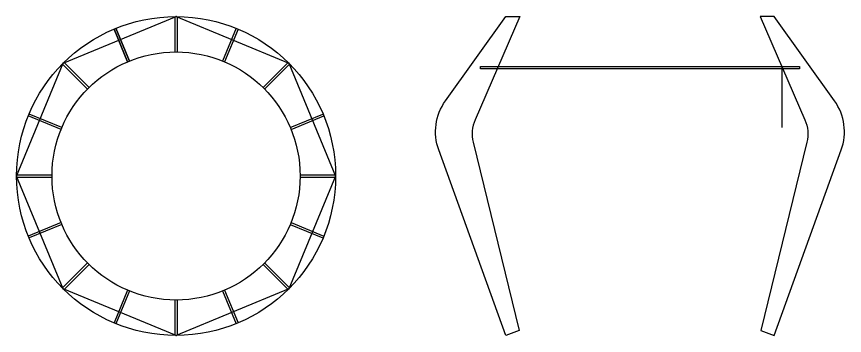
# Model space of a CAD drawing. Header units: millimetres. Extents: x 7085 to 25803, y -5245 to 9436.
# Drawn here: x 20556 to 21724, y 356 to 806 of the extents above; entities that cross this region are included whole.
import ezdxf

# ---------------------------------------------------------------- set-up
doc = ezdxf.new("R2010")
doc.units = ezdxf.units.MM

msp = doc.modelspace()

# ---------------------------------------------------------------- linework, layer by layer
for p, q in [((20621.6056, 740.51391), (20780.70462, 806.41488)), ((20779.20462, 806.41488), (20779.20462, 756.40846)), ((20780.70462, 806.41488), (20939.80365, 740.51391)), ((20782.20462, 806.41488), (20782.20462, 756.40846)), ((20712.35166, 742.51384), (20693.21695, 788.70913)), ((20693.21695, 788.70913), (20712.35166, 742.51384)), ((20715.1233, 743.66189), (20695.98858, 789.85718)), ((20695.98858, 789.85718), (20715.1233, 743.66189)), ((20865.42066, 789.85718), (20846.28595, 743.66189)), ((20868.1923, 788.70913), (20849.05758, 742.51384)), ((20555.70462, 581.41488), (20621.6056, 740.51391)), ((20655.90482, 704.09336), (20620.54494, 739.45325)), ((20658.02614, 706.21468), (20622.66626, 741.57457)), ((20938.74299, 741.57457), (20903.3831, 706.21468)), ((20940.86431, 739.45325), (20905.50443, 704.09336)), ((20939.80365, 740.51391), (21005.70462, 581.41488)), ((21635.20706, 735.82866), (21635.20706, 649.98123)), ((20618.45762, 646.99621), (20572.26232, 666.13092)), ((20619.60567, 649.76784), (20573.41037, 668.90256)), ((20941.80358, 649.76784), (20987.99887, 668.90256)), ((20942.95163, 646.99621), (20989.14692, 666.13092)), ((20555.70462, 582.91488), (20605.71105, 582.91488)), ((20621.6056, 422.31586), (20555.70462, 581.41488)), ((20555.70462, 579.91488), (20605.71105, 579.91488)), ((21005.70462, 581.41488), (20939.80365, 422.31586)), ((20955.6982, 582.91488), (21005.70462, 582.91488)), ((20955.6982, 579.91488), (21005.70462, 579.91488)), ((20618.45762, 515.83356), (20572.26232, 496.69884)), ((20942.95163, 515.83356), (20989.14692, 496.69884)), ((20619.60567, 513.06192), (20573.41037, 493.92721)), ((20941.80358, 513.06192), (20987.99887, 493.92721)), ((20655.90482, 458.7364), (20620.54494, 423.37652)), ((20658.02614, 456.61508), (20622.66626, 421.2552)), ((20938.74299, 421.2552), (20903.3831, 456.61508)), ((20940.86431, 423.37652), (20905.50443, 458.7364)), ((20780.70462, 356.41488), (20621.6056, 422.31586)), ((20939.80365, 422.31586), (20780.70462, 356.41488)), ((20712.35166, 420.31593), (20693.21695, 374.12063)), ((20715.1233, 419.16788), (20695.98858, 372.97258)), ((20846.28595, 419.16788), (20865.42066, 372.97258)), ((20849.05758, 420.31593), (20868.1923, 374.12063)), ((20779.20462, 406.42131), (20779.20462, 356.41488)), ((20782.20462, 406.42131), (20782.20462, 356.41488))]:
    msp.add_line(p, q)
for points in [[(21160.78761, 687.34641), (21245.91771, 806.41488), (21265.91771, 806.41488), (21202.5449, 660.75703, 0.1639296406), (21199.8213, 628.94548), (21264.72629, 363.21468), (21245.91771, 356.41488), (21151.26577, 618.22675, -0.2467333177)], [(21709.62651, 687.34641), (21624.49642, 806.41488), (21604.49642, 806.41488), (21667.86922, 660.75703, -0.1639296406), (21670.59282, 628.94548), (21605.68784, 363.21468), (21624.49642, 356.41488), (21719.14836, 618.22675, 0.2467333177)]]:
    msp.add_lwpolyline(points, format="xyb", close=True)
msp.add_lwpolyline([(21210.20706, 735.82866), (21660.20706, 735.82866), (21660.20706, 732.82866), (21210.20706, 732.82866)], close=True)
for radius in [225, 175]:
    msp.add_circle((20780.70462, 581.41488), radius)
for p in [(20780.70462, 806.41488), (20621.6056, 740.51391), (20939.80365, 740.51391), (20555.70462, 581.41488), (21005.70462, 581.41488), (20621.6056, 422.31586), (20939.80365, 422.31586), (20780.70462, 356.41488)]:
    msp.add_point(p)

doc.saveas('drawing.dxf')
